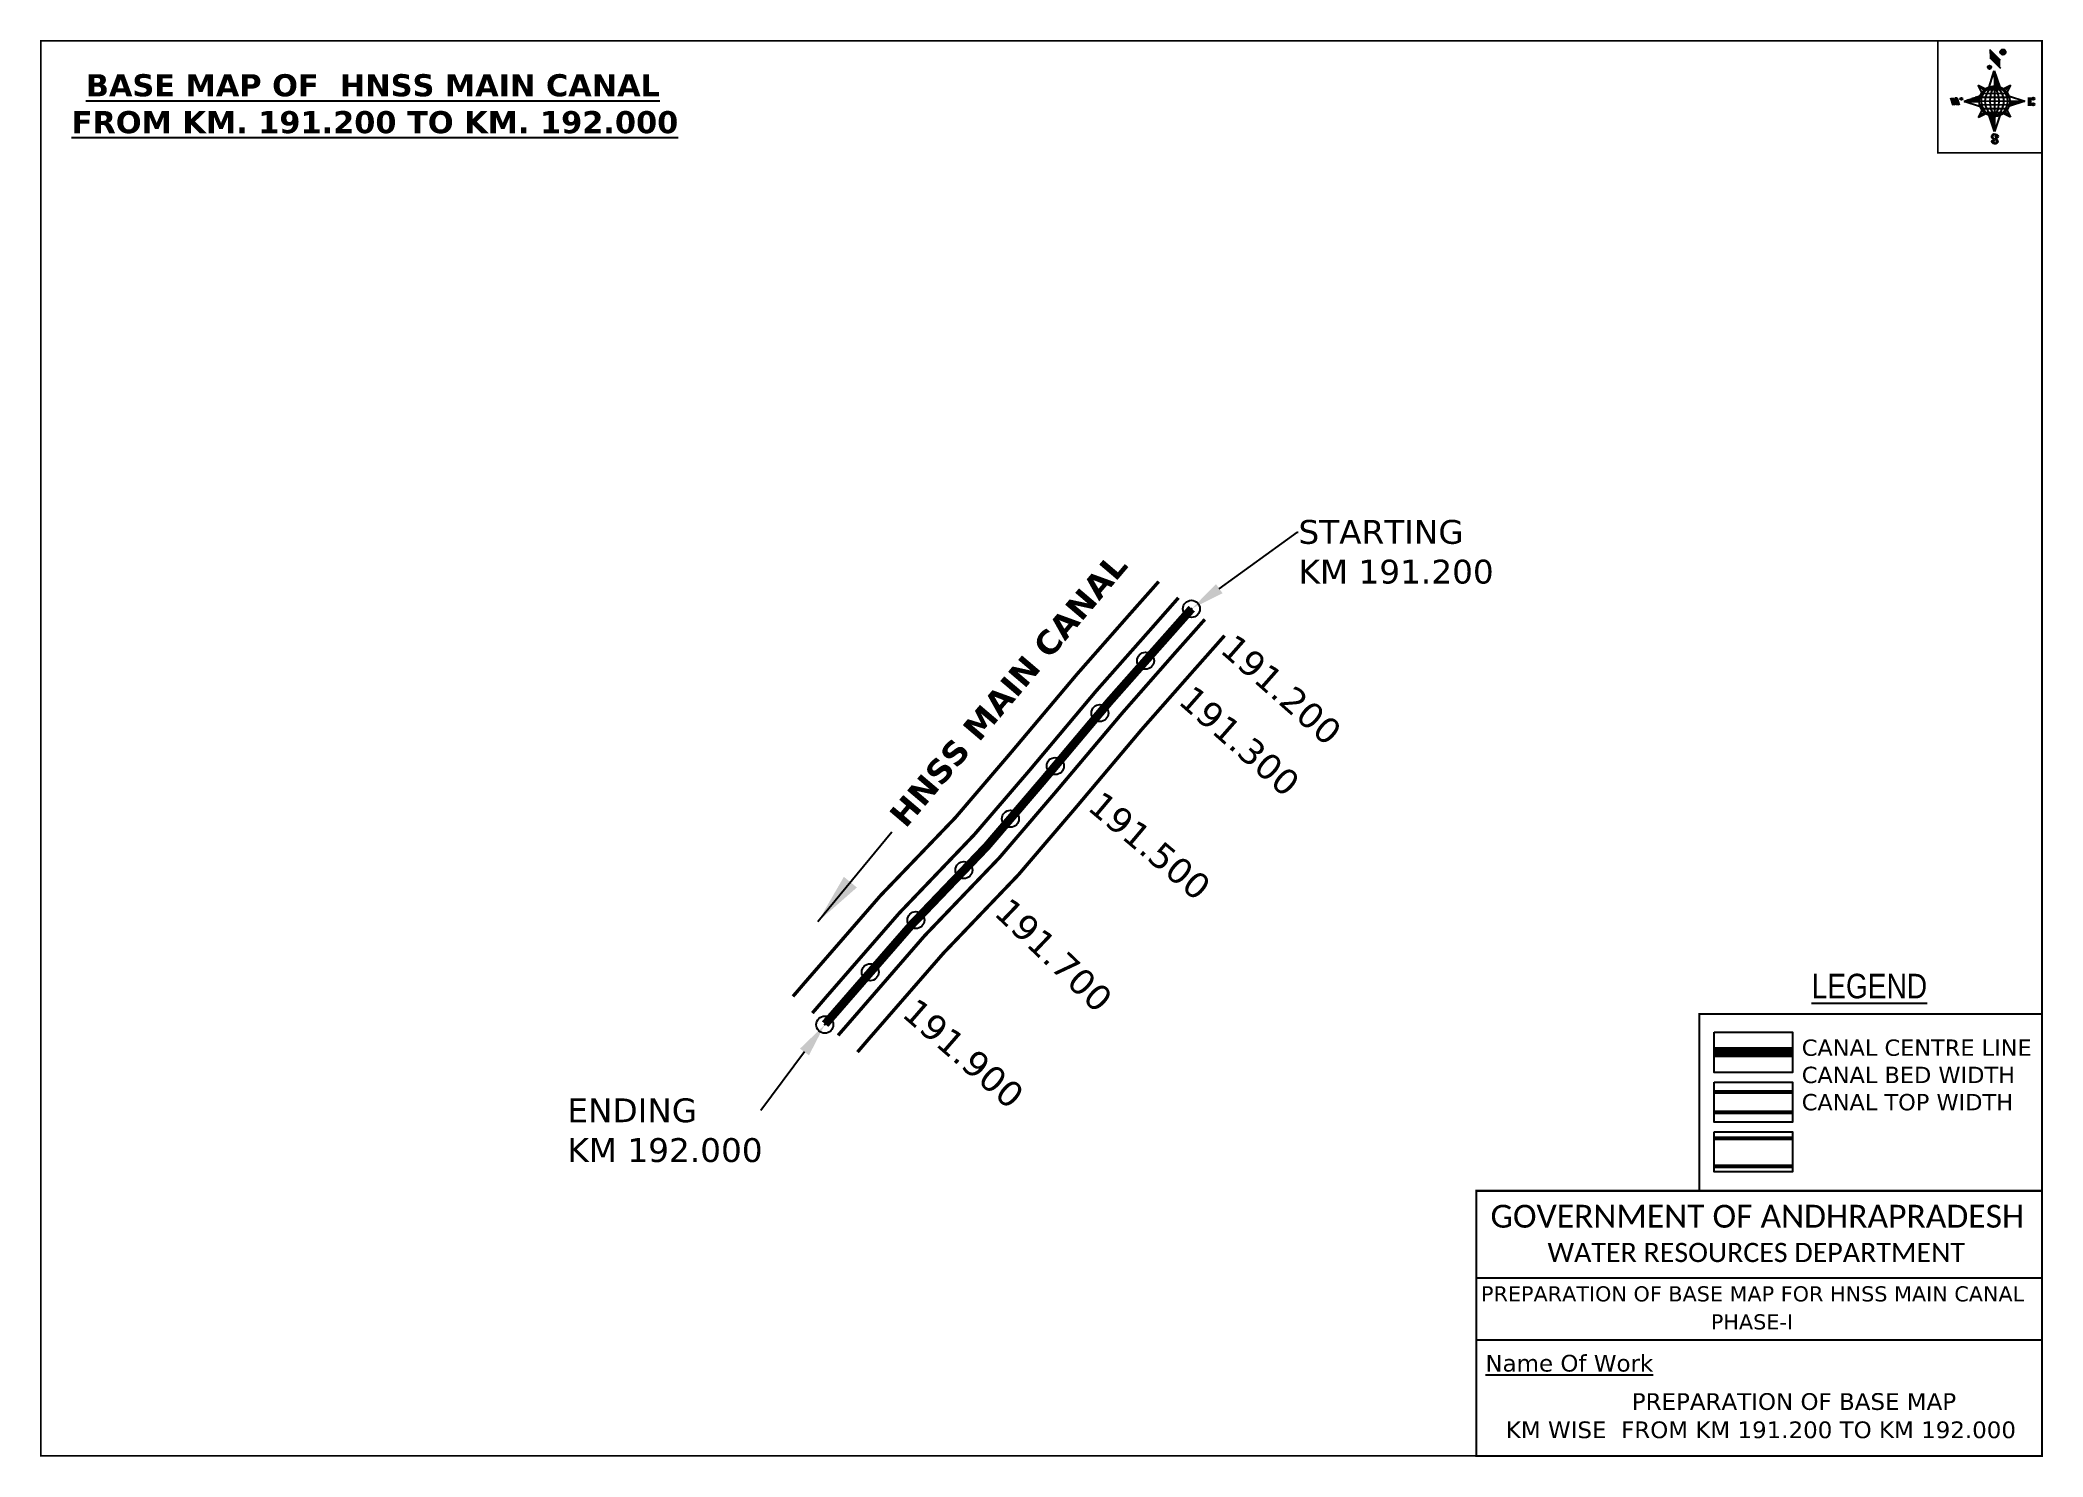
# Model space of a CAD drawing. Header units: inches. Extents: x 743232 to 744408, y 1649354 to 1650186.
import ezdxf
from ezdxf import colors
from ezdxf.entities.mleader import LeaderData, LeaderLine
from ezdxf.enums import TextEntityAlignment as Align
from ezdxf.math import Vec2, Vec3

# ---------------------------------------------------------------- set-up
doc = ezdxf.new("R2010")
doc.units = ezdxf.units.IN
doc.header["$MEASUREMENT"] = 0
doc.header["$PDMODE"] = 32
doc.header["$PDSIZE"] = 10
doc.linetypes.add('HIDDEN2', pattern=[0.1875, 0.125, -0.0625])
for name, color, linetype in [('AQUADUCT', 1, 'Continuous'), ('bord', 1, 'Continuous'), ('CANAL1', 1, 'Continuous'), ('CSMark', 72, 'Continuous'), ('DCBMS', 232, 'Continuous'), ('PAGE', 7, 'Continuous'), ('TEXT', 7, 'Continuous')]:
    doc.layers.add(name, color=color, linetype=linetype)
doc.styles.add('ARIALN', font='ARIALN.TTF')
doc.styles.get("Standard").update_dxf_attribs({"font": 'verdana.ttf'})
doc.dimstyles.get("Standard").update_dxf_attribs({"dimtxt": 0.18, "dimasz": 0.18, "dimexe": 0.18, "dimexo": 0.0625, "dimgap": 0.09, "dimtad": 0, "dimtih": 1, "dimtoh": 1, "dimdec": 4, "dimzin": 0, "dimdsep": 46, "dimtxsty": 'Standard', "dimcen": 0.09, "dimadec": 0, "dimazin": 0, "dimtfac": 1, "dimtdec": 4, "dimtofl": 0, "dimtmove": 0, "dimatfit": 3, "dimfxl": 1, "dimtolj": 1, "dimtzin": 0, "dimarcsym": 0})
pattern_1 = [(267.297113149, (-8720374.938, 50637915.138), (10.5367255337, -0.497431438), [])]
pattern_2 = [(357.297113149, (-8720374.938, 50637915.138), (0.497431438, 10.5367255337), [])]

# ---------------------------------------------------------------- blocks, each defined once
blk = doc.blocks.new('*X16')
at = {"color": 0, "linetype": 'Continuous'}
for p, q in [((6321.6, 240.5), (6322.3, 241.2)), ((6321.6, 240.3), (6322.3, 241)), ((6321.6, 240.1), (6322.3, 240.8)), ((6321.6, 239.9), (6322.4, 240.7)), ((6321.6, 239.8), (6322.4, 240.6)), ((6321.6, 239.6), (6322.5, 240.5)), ((6321.6, 239.4), (6322.5, 240.3)), ((6321.6, 239.2), (6322.6, 240.2)), ((6321.7, 239.1), (6322.6, 240.1)), ((6321.8, 240.8), (6322.4, 241.4)), ((6321.8, 239), (6322.7, 240)), ((6321.8, 239), (6322.8, 239.9)), ((6321.9, 238.9), (6322.9, 239.8)), ((6322, 238.8), (6323, 239.7)), ((6322.1, 241.3), (6322.4, 241.6)), ((6322.1, 238.7), (6323.1, 239.6)), ((6322.2, 238.6), (6323.1, 239.6)), ((6322.3, 238.5), (6323.2, 239.5)), ((6322.4, 238.5), (6323.3, 239.4)), ((6322.5, 238.4), (6323.4, 239.3)), ((6322.7, 238.4), (6323.6, 239.3)), ((6322.8, 238.3), (6323.7, 239.2)), ((6322.9, 238.3), (6323.8, 239.1)), ((6323.1, 238.2), (6323.9, 239.1)), ((6323.2, 238.2), (6324, 239)), ((6323.3, 238.2), (6324.2, 239)), ((6323.5, 238.1), (6324.3, 238.9)), ((6323.7, 238.1), (6324.4, 238.9)), ((6323.8, 238.1), (6324.6, 238.8)), ((6324.1, 238.2), (6324.7, 238.8)), ((6324.3, 238.3), (6324.9, 238.8)), ((6324.6, 238.3), (6325.1, 238.8)), ((6324.8, 238.4), (6325.2, 238.8)), ((6325.1, 238.5), (6325.4, 238.8)), ((6325.4, 238.6), (6325.6, 238.8))]:
    blk.add_line(p, q, dxfattribs=at)
blk = doc.blocks.new('*X15')
at = {"color": 0, "linetype": 'Continuous'}
for p, q in [((6324.4, 240.3), (6324.5, 240.4)), ((6324.6, 240.3), (6324.8, 240.5)), ((6324.7, 240.2), (6325, 240.5)), ((6324.8, 240.2), (6325.2, 240.6)), ((6325, 240.1), (6325.5, 240.6)), ((6325.1, 240.1), (6325.6, 240.6)), ((6325.2, 240), (6325.8, 240.6)), ((6325.3, 240), (6326, 240.6)), ((6325.4, 239.9), (6326.1, 240.6)), ((6325.5, 239.8), (6326.2, 240.5)), ((6325.6, 239.8), (6326.3, 240.5)), ((6325.7, 239.7), (6326.5, 240.4)), ((6325.9, 239.6), (6326.6, 240.3)), ((6326, 239.5), (6326.7, 240.3)), ((6326, 239.4), (6326.8, 240.2)), ((6326.1, 239.3), (6327, 240.2)), ((6326.2, 239.3), (6327.1, 240.1)), ((6326.3, 239.2), (6327.1, 240)), ((6326.4, 239.1), (6327.2, 239.9)), ((6326.5, 239), (6327.3, 239.8)), ((6326.5, 238.9), (6327.4, 239.7)), ((6326.6, 238.8), (6327.5, 239.6)), ((6326.7, 238.7), (6327.5, 239.5)), ((6326.8, 238.6), (6327.6, 239.4)), ((6326.8, 238.5), (6327.7, 239.3)), ((6326.8, 236.5), (6327.4, 237)), ((6326.9, 238.3), (6327.8, 239.2)), ((6326.9, 238.2), (6327.9, 239.1)), ((6326.9, 236.8), (6327.6, 237.4)), ((6327, 238.1), (6327.8, 239)), ((6327, 237.9), (6327.8, 238.8)), ((6327, 237.8), (6327.8, 238.6)), ((6327, 237.6), (6327.8, 238.4)), ((6327, 237.4), (6327.8, 238.2)), ((6327, 237.3), (6327.8, 238)), ((6327, 237.1), (6327.8, 237.9))]:
    blk.add_line(p, q, dxfattribs=at)
blk = doc.blocks.new('H')
at = {"layer": 'bord', "extrusion": (0.000427885, 0.004792, 0.999988)}
h = blk.add_hatch(dxfattribs=at)
h.set_pattern_fill('LINE', color=8, scale=84.387686, angle=-2.7029, style=0)
h.set_pattern_definition(pattern_2)
h.paths.add_polyline_path([(-492, 786, -0.090992), (-448, 775), (-486, 912)])
h = blk.add_hatch(dxfattribs=at)
h.set_pattern_fill('LINE', color=8, scale=84.387686, angle=-92.7029, style=0)
h.set_pattern_definition(pattern_1)
h.paths.add_polyline_path([(-625, 665, -0.090992), (-615, 710), (-751, 671)])
h = blk.add_hatch(dxfattribs=at)
h.set_pattern_fill('LINE', color=8, scale=84.387686, angle=-2.7029, style=0)
h.set_pattern_definition(pattern_2)
h.paths.add_polyline_path([(-504, 533, -0.090992), (-549, 543), (-510, 406)])
h = blk.add_hatch(dxfattribs=at)
h.set_pattern_fill('LINE', color=8, scale=84.387686, angle=-92.7029, style=0)
h.set_pattern_definition(pattern_1)
h.paths.add_polyline_path([(-246, 647), (-372, 653, -0.090992), (-382, 609)])
for p, q in [((-519, 1020, -1217), (-435, 927, -1216)), ((-516, 1087, -1217), (-432, 994, -1217)), ((-538, 774, -1216), (-487, 906, -1216)), ((-487, 906, -1216), (-493, 780, -1216)), ((-487, 906, -1216), (-448, 769, -1216)), ((-865, 701, -1215), (-847, 638, -1215)), ((-847, 700, -1215), (-829, 637, -1215)), ((-829, 699, -1215), (-811, 636, -1215)), ((-829, 699, -1215), (-811, 698, -1215)), ((-811, 698, -1215), (-794, 635, -1215)), ((-752, 665, -1215), (-615, 704, -1215)), ((-627, 794, -1216), (-567, 760, -1216)), ((-627, 794, -1216), (-584, 747, -1215)), ((-599, 731, -1215), (-627, 794, -1216)), ((-421, 753, -1216), (-359, 781, -1216)), ((-359, 781, -1216), (-405, 739, -1216)), ((-359, 781, -1216), (-392, 721, -1215)), ((-379, 693, -1215), (-246, 641, -1215)), ((-213, 669, -1215), (-217, 601, -1215)), ((-752, 665, -1215), (-625, 659, -1215)), ((-619, 614, -1215), (-752, 665, -1215)), ((-639, 526, -1214), (-606, 585, -1215)), ((-639, 526, -1214), (-593, 568, -1215)), ((-577, 553, -1215), (-639, 526, -1214)), ((-511, 400, -1214), (-549, 537, -1214)), ((-460, 533, -1215), (-511, 400, -1214)), ((-505, 527, -1214), (-511, 400, -1214)), ((-371, 513, -1214), (-431, 546, -1215)), ((-371, 513, -1214), (-414, 560, -1215)), ((-399, 576, -1215), (-371, 513, -1214)), ((-246, 641, -1215), (-383, 603, -1215)), ((-373, 647, -1215), (-246, 641, -1215)), ((-197, 600, -1215), (-194, 668, -1215))]:
    blk.add_line(p, q, dxfattribs=at)
at = {"layer": 'bord', "color": 8, "linetype": 'ByBlock', "extrusion": (0.000427885, 0.004792, 0.999988)}
for p, q in [((-375, 679, -1215), (-620, 691, -1215)), ((-386, 711, -1215), (-605, 722, -1215)), ((-411, 744, -1216), (-578, 752, -1216)), ((-493, 780, -1216), (-505, 527, -1214)), ((-373, 647, -1215), (-625, 659, -1215)), ((-378, 616, -1215), (-623, 628, -1215)), ((-392, 585, -1215), (-611, 595, -1215)), ((-420, 555, -1215), (-587, 562, -1215))]:
    blk.add_line(p, q, dxfattribs=at)
at = {"layer": 'bord', "extrusion": (0.000427885, 0.004792, 0.999988), "elevation": -1212}
for points, const_width in [([(-522, 960), (-516, 1093)], 1.61), ([(-434, 933), (-428, 1066)], 1.61), ([(-870, 707), (-846, 706)], 0.642), ([(-829, 643), (-821, 678)], 0.642), ([(-793, 641), (-782, 694)], 0.642), ([(-223, 676), (-174, 673)], 0.706), ([(-829, 643), (-855, 644)], 0.642), ([(-811, 642), (-784, 641)], 0.642), ([(-177, 605), (-226, 607)], 0.706), ([(-195, 645), (-185, 644)], 0.706)]:
    blk.add_lwpolyline(points, dxfattribs=dict(at, const_width=const_width))
for points, const_width in [([(-414, 1073, 1), (-398, 1058, 1)], 22.3), ([(-530, 950, 1), (-520, 939, 1)], 14.8), ([(-776, 697, 1), (-769, 690, 1)], 8.9), ([(-180, 618, 1), (-173, 611, 1)], 9.79), ([(-178, 667, 1), (-171, 660, 1)], 9.79), ([(-490, 362, 1), (-498, 369, 1)], 11.1), ([(-525, 322, 1), (-533, 329, 1)], 11.1)]:
    blk.add_lwpolyline(points, format="xyb", close=True, dxfattribs=dict(at, const_width=const_width))
for points in [[(-537, 317), (-531, 310), (-520, 307), (-505, 307), (-494, 310), (-486, 318), (-487, 326), (-491, 333), (-494, 336), (-503, 341), (-522, 347), (-530, 352), (-534, 355), (-537, 363), (-537, 373), (-530, 381), (-520, 384), (-504, 384), (-493, 380), (-487, 373)], [(-522, 348), (-526, 354), (-528, 361), (-528, 371), (-526, 375), (-521, 381), (-515, 384)], [(-505, 307), (-499, 312), (-497, 319), (-497, 327), (-501, 335), (-509, 343)]]:
    blk.add_lwpolyline(points, dxfattribs=at)
at = {"layer": 'bord', "extrusion": (0.000427885, 0.004792, 0.999988)}
for centre, radius in [((-406, 1065, -1212), 22.3), ((-525, 944, -1212), 14.8), ((-773, 694, -1212), 8.9), ((-498, 659, -1212), 127), ((-177, 615, -1212), 9.79), ((-174, 663, -1212), 9.79), ((-494, 365, -1212), 11.1), ((-529, 325, -1212), 11.1)]:
    blk.add_circle(centre, radius, dxfattribs=at)
at = {"layer": 'bord', "color": 8, "linetype": 'ByBlock', "extrusion": (0.000427885, 0.004792, 0.999988)}
for centre, radius, start, end in [((-482, 658, -1212), 128, 94.9254, 259.6691), ((-437, 656, -1212), 141, 113.2864, 241.308), ((-316, 651, -1212), 222, 142.5892, 212.0053), ((-560, 662, -1212), 141, 293.2864, 61.308), ((-681, 668, -1212), 222, 322.5892, 32.0053), ((-515, 660, -1212), 128, 274.9254, 79.6691)]:
    blk.add_arc(centre, radius, start, end, dxfattribs=at)
at = {"layer": 'bord', "extrusion": (0.000427885, 0.004792, 0.999988)}
for points in [[(-516, 1093, -1212), (-431, 1000, -1212), (-519, 1026, -1212), (-434, 933, -1212)], [(-864, 707, -1212), (-846, 706, -1212), (-846, 644, -1212), (-829, 643, -1212)], [(-829, 705, -1212), (-811, 704, -1212), (-811, 642, -1212), (-793, 641, -1212)], [(-193, 674, -1212), (-197, 606, -1212), (-213, 675, -1212), (-216, 607, -1212)]]:
    blk.add_solid(points, dxfattribs=at)
at = {"layer": 'bord', "extrusion": (0.000427885, 0.004792, 0.999988), "xscale": 7.977342409717546, "yscale": 7.977342408231451, "zscale": 7.977342408476333, "rotation": 138.0840426661453}
for name, p in [('*X15', (38301, -31929, -1212)), ('*X16', (38314, -31951, -1212))]:
    blk.add_blockref(name, p, dxfattribs=at)

msp = doc.modelspace()

# ---------------------------------------------------------------- linework, layer by layer
at = {"color": 3}
for p in [(743907.9, 1649852.1), (743881, 1649821.6), (743854.2, 1649790.9), (743828, 1649759.8), (743801.6, 1649728.8), (743774.3, 1649698.7), (743746.1, 1649669.3), (743719.3, 1649638.7), (743692.6, 1649607.9)]:
    msp.add_point(p, dxfattribs=at)
at = {"layer": 'CANAL1', "color": 200, "const_width": 2}
for points in [[(743888.7, 1649868.1), (743871.4, 1649848.6), (743840.7, 1649813.7), (743801.8, 1649767.5), (743769.3, 1649729.5), (743725.3, 1649683.7), (743681.3, 1649633.1), (743673.9, 1649624.5)], [(743927.4, 1649836.4), (743908.9, 1649815.5), (743878.5, 1649781), (743839.9, 1649735.2), (743806.3, 1649695.9), (743762.3, 1649649.9), (743719.1, 1649600.3), (743711.8, 1649591.8)]]:
    msp.add_lwpolyline(points, dxfattribs=at)
at = {"layer": 'CANAL1', "color": 5, "const_width": 2}
for points in [[(743900.3, 1649858.6), (743882.7, 1649838.6), (743852, 1649803.9), (743813.3, 1649757.8), (743780.4, 1649719.5), (743736.4, 1649673.5), (743692.6, 1649623.2), (743685.3, 1649614.7)], [(743700.4, 1649601.6), (743707.8, 1649610.1), (743751.2, 1649660.1), (743795.2, 1649706), (743828.5, 1649744.9), (743867.2, 1649790.8), (743897.6, 1649825.4), (743915.8, 1649845.9)]]:
    msp.add_lwpolyline(points, dxfattribs=at)
at = {"layer": 'CANAL1', "color": 1, "linetype": 'HIDDEN2', "ltscale": 100, "const_width": 5}
msp.add_lwpolyline([(743908.1, 1649852.2), (743890.2, 1649832), (743859.6, 1649797.4), (743820.9, 1649751.4), (743787.8, 1649712.7), (743743.8, 1649666.8), (743700.2, 1649616.7), (743692.8, 1649608.2)], dxfattribs=at)
at = {"layer": 'CANAL1', "color": 1, "linetype": 'HIDDEN2', "ltscale": 100, "const_width": 6, "elevation": -0.4}
msp.add_lwpolyline([(744261, 1649591.7), (744215, 1649591.7)], dxfattribs=at)
at = {"layer": 'CANAL1', "color": 5, "const_width": 2.4, "elevation": -0.4}
for points in [[(744261, 1649568.4), (744215, 1649568.4)], [(744261, 1649556.4), (744215, 1649556.4)]]:
    msp.add_lwpolyline(points, dxfattribs=at)
at = {"layer": 'CANAL1', "color": 200, "const_width": 2.4, "elevation": -0.4}
for points in [[(744261, 1649541.2), (744215, 1649541.2)], [(744261, 1649524.7), (744215, 1649524.7)]]:
    msp.add_lwpolyline(points, dxfattribs=at)
at = {"layer": 'PAGE', "const_width": 1}
msp.add_lwpolyline([(743232.2, 1649354.6), (744407.5, 1649354.6), (744407.5, 1650185.6), (743232.2, 1650185.6), (743232.2, 1649354.6)], dxfattribs=at)
at = {"layer": 'PAGE'}
for points, const_width in [([(744407.5, 1650185.6), (744346.4, 1650185.6), (744346.4, 1650119.9), (744407.5, 1650119.9)], 1), ([(744407.5, 1649510.3), (744206.2, 1649510.3), (744206.2, 1649614.1), (744407.5, 1649614.1)], 1.2), ([(744075.3, 1649510.3), (744407.5, 1649510.3), (744407.5, 1649354.6), (744075.3, 1649354.6)], 1.2)]:
    msp.add_lwpolyline(points, close=True, dxfattribs=dict(at, const_width=const_width))
at = {"layer": 'PAGE', "elevation": -0.4}
for points in [[(744215, 1649603.4), (744261, 1649603.4), (744261, 1649579.9), (744215, 1649579.9)], [(744215, 1649574.1), (744261, 1649574.1), (744261, 1649550.6), (744215, 1649550.6)], [(744215, 1649544.9), (744261, 1649544.9), (744261, 1649521.4), (744215, 1649521.4)]]:
    msp.add_lwpolyline(points, close=True, dxfattribs=at)
at = {"layer": 'PAGE'}
for points in [[(744075.3, 1649459.3), (744407.5, 1649459.3)], [(744075.3, 1649422.9), (744407.5, 1649422.9)]]:
    msp.add_lwpolyline(points, dxfattribs=at)

# ---------------------------------------------------------------- block references
at = {"layer": 'AQUADUCT', "color": 1, "xscale": 0.0703495379661093, "yscale": 0.07034953800030053, "zscale": 0.07034953795990817, "rotation": 3.078330607406165}
msp.add_blockref('H', (744417.1, 1650106.2, 85.4), dxfattribs=at)

# ---------------------------------------------------------------- texts
at = {"layer": 'CANAL1', "insert": (743728.8, 1649731.1), "char_height": 14, "width": 205.129, "attachment_point": 1, "rotation": 49.6281}
msp.add_mtext('\\pi0.96322;{\\fVerdana|b1|i0|c0|p34;HNSS MAIN CANAL}', dxfattribs=at)
at = {"layer": 'CSMark', "color": 1}
for s, rotation, p in [('191.200', 318.5974, (743928.9, 1649832.8)), ('191.300', 318.5974, (743904.3, 1649802.7)), ('191.500', 319.9221, (743850.9, 1649740.4)), ('191.700', 316.2339, (743796.4, 1649678.3)), ('191.900', 318.9744, (743742, 1649619))]:
    msp.add_text(s, height=15, rotation=rotation, dxfattribs=at).set_placement(p, align=Align.MIDDLE_LEFT)
at = {"layer": 'PAGE', "extrusion": (0.000201441, 0.004807, 0.999988), "style": 'ARIALN'}
msp.add_text('%%ULEGEND', height=14.4, rotation=359.9999, dxfattribs=at).set_placement((744306.1, 1649610.8, 8079.4), align=Align.MIDDLE)
at = {"layer": 'PAGE', "extrusion": (0.000201441, 0.004807, 0.999988)}
for s, height, p in [('PREPARATION OF BASE MAP FOR HNSS MAIN CANAL', 8.878, (744078, 1649425.6, 8078.5)), ('%%UName Of Work', 9.822, (744080.6, 1649384.4, 8077.1))]:
    msp.add_text(s, height=height, rotation=359.9999, dxfattribs=at).set_placement(p)
for s, height, p in [('PHASE-I', 8.88, (744237.1, 1649413.6, 8078.4)), ('PREPARATION OF BASE MAP', 9.822, (744261.8, 1649366.8, 8077.2)), ('KM WISE  FROM KM 191.200 TO KM 192.000', 9.822, (744242.4, 1649350.2, 8077.2))]:
    msp.add_text(s, height=height, rotation=359.9999, dxfattribs=at).set_placement(p, align=Align.MIDDLE_CENTER)
at = {"layer": 'PAGE', "extrusion": (0.000201441, 0.004807, 0.999988), "attachment_point": 1, "text_direction": (1, -1e-06, -0.000201)}
for s, insert, char_height, width in [('CANAL CENTRE LINE CANAL BED WIDTH {\\H2.3741x; }CANAL TOP WIDTH{\\H1.9188x; }', (744266.4, 1649599.2, -0.4), 9.6, 168.926), ('\\pi3.5885;{\\fCalibri|b0|i0|c0|p34;\\H1.3333x;GOVERNMENT OF ANDHRAPRADESH\\P\\pi37.073;\\H0.83998x;WATER RESOURCES DEPARTMENT}', (744080, 1649502.1, -1.3), 10.059, 321.276)]:
    msp.add_mtext(s, dxfattribs=dict(at, insert=insert, char_height=char_height, width=width))
at = {"layer": 'TEXT', "color": 1, "insert": (743236.8, 1650166.1), "char_height": 13, "width": 379.826, "attachment_point": 1}
msp.add_mtext('\\pi21.755;{\\fVerdana|b1|i0|c0|p34;\\LBASE MAP OF  HNSS MAIN CANAL \\P\\pi13.452;FROM KM. 191.200 TO KM. 192.000}', dxfattribs=at)

# ---------------------------------------------------------------- leaders
at = {"layer": 'CANAL1'}
msp.add_leader([(743688.6, 1649668.4), (743731.9, 1649721.2)], dimstyle='Standard', override={"dimasz": 30, "dimgap": 0.09, "dimtad": 0}, dxfattribs=at)
at = {"layer": 'DCBMS', "color": 5}
ml = msp.add_multileader_mtext('Standard', dxfattribs=at)
ml.set_content('STARTING\\PKM 191.200', color=5)
ml.set_leader_properties()
ml.build(insert=Vec2(0, 0))
ml.multileader.update_dxf_attribs({"dogleg_length": 0.36, "arrow_head_size": 20})
ctx = ml.context
ctx.base_point, ctx.char_height, ctx.arrow_head_size, ctx.landing_gap_size, ctx.plane_origin = Vec3(743970.7, 1649897.1), 14, 20, 0.09, Vec3(744414.9, 1650062.4)
notes = []
notes.append((ctx, [(1, (1, 1, 0), (743970.3, 1649897.1), (1, 0), 0.36, [(0, [(743908.1, 1649852.2)], 0, [])])]))
ctx.mtext.insert, ctx.mtext.flow_direction = Vec3(743970.8, 1649904.3), 5
ml = msp.add_multileader_mtext('Standard', dxfattribs=at)
ml.set_content('ENDING \\PKM 192.000', color=5)
ml.set_leader_properties()
ml.build(insert=Vec2(0, 0))
ml.multileader.update_dxf_attribs({"dogleg_length": 0.36, "arrow_head_size": 20})
ctx = ml.context
ctx.base_point, ctx.char_height, ctx.arrow_head_size, ctx.landing_gap_size, ctx.plane_origin = Vec3(743541.3, 1649557.5), 14, 20, 0.09, Vec3(743444.3, 1649445.6)
notes.append((ctx, [(0, (1, 1, 0), (743655.1, 1649557.5), (-1, 0), 1.398348103975877e-11, [(0, [(743692.6, 1649607.9)], 0, [])])]))
ctx.mtext.insert, ctx.mtext.width, ctx.mtext.flow_direction = Vec3(743541.4, 1649564.6), 127.985, 5
for ctx, leaders in notes:
    for number, flags, end, landing, length, lines in leaders:
        leader = LeaderData()
        leader.index, (leader.has_last_leader_line, leader.has_dogleg_vector, leader.attachment_direction) = number, flags
        leader.last_leader_point, leader.dogleg_vector, leader.dogleg_length = Vec3(end), Vec3(landing), length
        for number, points, colour, breaks in lines:
            line = LeaderLine()
            line.index, line.vertices, line.color, line.breaks = number, Vec3.list(points), colors.encode_raw_color(colour), breaks
            leader.lines.append(line)
        ctx.leaders.append(leader)

doc.saveas('drawing.dxf')
